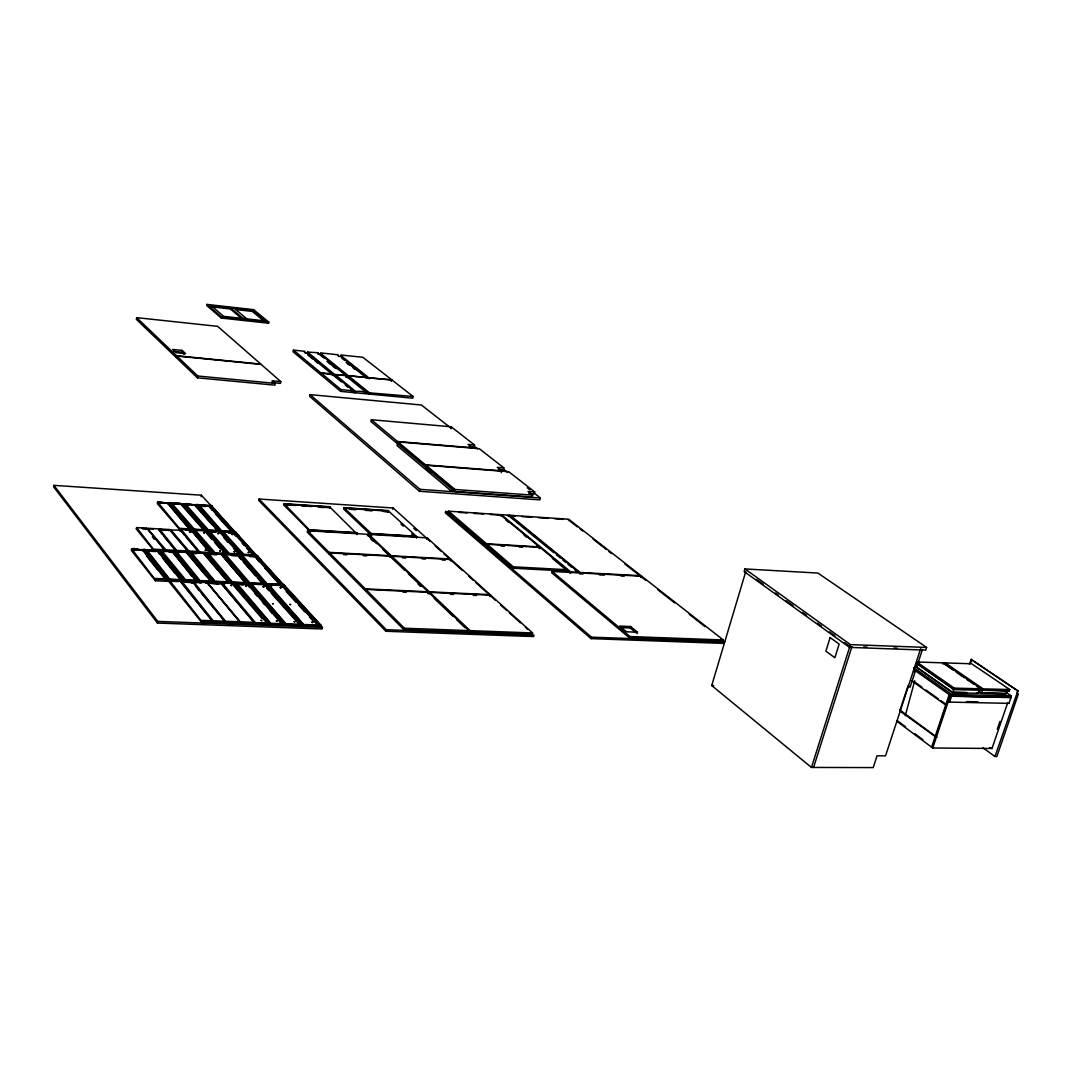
<?xml version="1.0" encoding="UTF-8"?>
<svg xmlns="http://www.w3.org/2000/svg" width="1072" height="1072" viewBox="0 0 1072 1072"><rect width="100%" height="100%" fill="white"/><g stroke="black" fill="none" stroke-linecap="round" stroke-linejoin="round"><path stroke-width="1.5" d="M308.321 353.345C299.959 351.83 309.741 354.229 307.476 352.018L335.496 375.187L332.709 375.401M345.546 376.661L348.521 376.942L349.124 375.857L392.097 380.091L413.135 396.493L412.72 398.194L340.668 391.374L320.742 374.798L321.131 373.096L332.869 374.664M369.036 377.893L391.695 379.769L391.28 381.444M238.734 535.96L201.402 495.197L53.881 485.348L53.6 486.809L157.41 623.046L322.042 628.969L322.417 627.388L286.224 587.858M136.68 317.647L136.332 319.335L176.17 357.485L176.545 355.73L136.68 317.647L217.656 326.344L260.791 364.091L176.545 355.73M142.067 549.413C143.862 551.517 133.906 547.283 131.642 548.864L131.32 550.392L155.36 580.756L169.363 581.399M134.978 550.445L132.003 550.284L131.642 548.864M164.552 551.624L164.619 549.775L146.784 528.201L136.667 527.612L136.104 528.804L154.247 551.075M132.003 550.284L132.164 549.521L142.603 550.07L165.651 579.751L163.627 577.232M273.373 382.717L280.422 383.387L280.824 381.632L261.153 364.426L176.88 356.051L176.518 357.82L197.409 377.826L274.861 385.156L275.263 383.387L272.355 380.828L271.966 382.583M184.103 354.309L181.811 352.152L182.173 350.41L172.672 349.445L176.076 352.688L185.617 353.639L182.173 350.41M146.207 529.38L146.368 528.643L142.04 528.389M142.295 528.697L146.636 528.952L146.784 528.201M142.429 550.847L142.603 550.07M147.628 528.71L165.838 551.691L165.892 549.842L147.628 528.71L153.376 529.045M145.417 550.686L143.728 550.593L143.621 549.494C145.846 547.953 145.39 552.187 145.846 550.244L143.996 550.928L167.245 579.831L169.711 579.818L169.175 581.949L201.71 622.39L212.671 622.792L212.551 621.599L201.59 621.197L169.805 580.729L169.631 581.52L144.157 550.15M143.728 550.593L143.621 549.494M144.988 551.115L145.31 549.588M149.678 550.901L157.075 551.303L157.236 550.539L146.609 549.655L146.288 551.182L156.458 563.805M146.609 549.655L146.985 551.075L147.145 550.311L157.504 550.861L180.913 580.461M167.272 502.755C168.961 504.698 159.715 500.704 157.611 502.125L157.303 503.572L180.431 530.479M167.795 503.331L189.945 529.689L167.795 503.331L158.12 502.714L157.959 503.438L157.611 502.125M154.408 550.311L136.667 527.612M165.879 530.064L159.205 529.689L159.366 528.938L169.376 529.514L169.215 530.265L158.951 529.367L161.885 533.816M206.95 304.421L206.735 305.48L221.314 318.049L268.563 323.221L268.804 322.149L253.595 309.661L206.95 304.421L221.542 316.977L268.804 322.149M157.504 550.861L159.393 554.13M158.509 550.284L158.616 551.383L158.509 550.284C160.72 548.757 160.264 552.964 160.733 551.035L158.884 551.705L182.495 580.528L184.96 580.528L184.612 582.096M170.394 503.961L168.827 503.853L168.719 502.835C170.783 501.428 170.368 505.354 170.796 503.532L169.081 504.148L191.432 529.782L193.737 529.756L193.416 531.23M168.827 503.853L168.719 502.835M211.224 305.708L223.633 316.347L265.427 320.943L252.55 310.344L211.224 305.708L210.996 306.78L230.828 308.991M169.979 504.389L170.287 502.942M197.409 377.826L197.784 376.017L176.88 356.051M132.164 549.521L155.239 579.604L155.413 578.813L166.093 579.309L166.214 580.448L167.982 579.738M171.493 503.023L171.185 504.456L194.648 531.297L194.97 529.823L172.002 503.612C169.054 504.095 181.758 501.026 181.208 504.644M161.47 550.445L161.148 551.973L185.938 582.15L186.273 580.582L162.019 551.102C158.884 550.164 174.039 552.469 171.761 550.995M155.36 580.756L155.413 578.813M168.8 530.694L168.961 529.957M199.137 552.683L180.592 530.171L170.207 530.024L214.655 582.351L214.829 581.573L213.127 581.493L213.261 582.619L213.127 581.493M180.94 504.363L181.101 503.639M221.314 318.049L221.542 316.977M166.093 579.309L166.214 580.448M191.901 576.16L172.311 551.651L162.019 551.102M184.196 504.845L184.089 503.827L182.535 503.733C181.664 505.059 184.96 505.542 184.612 504.416L182.897 505.033L205.556 530.6L207.861 530.573L207.526 532.047M182.642 504.738L182.535 503.733M157.41 623.046L157.758 621.412L53.881 485.348M167.245 579.831L167.42 579.041L169.148 579.121L169.255 580.26L169.43 579.47L167.701 579.389L167.808 580.528M173.289 551.075L173.409 552.16L173.289 551.075C175.5 549.547 175.031 553.742 175.513 551.812L173.677 552.495L197.637 581.225L200.089 581.225L199.754 582.793M183.781 505.274L184.089 503.827M174.629 552.683L174.964 551.155M194.836 504.523C196.524 506.466 187.386 502.5 185.295 503.907L184.974 505.341L208.759 532.127L209.08 530.653L185.804 504.497L185.657 505.207L188.833 505.421M158.12 502.714L180.324 529.421L180.485 528.684L190.374 529.26L190.494 530.318L191.968 530.399L191.861 529.354L191.968 530.399M185.657 505.207L185.295 503.907M180.002 531.337L180.485 528.684M146.877 549.99L176.25 551.477L158.12 528.858L148.043 528.282M186.555 552.857L186.448 551.772L176.237 551.222L175.915 552.75L184.29 562.787M173.61 580.461L170.582 580.314L147.145 550.311M176.237 551.222L176.625 552.643L176.786 551.879L186.997 552.428L211.104 581.855M191.097 530.091L210.487 553.286L191.097 530.091L181.195 529.514L181.155 531.31L184.29 534.955M170.582 580.314L170.756 579.537L181.369 580.019L181.476 581.158L183.071 581.225L182.95 580.099L183.071 581.225M159.366 528.938L177.537 551.544M190.494 530.318L190.374 529.26M197.918 505.729L196.364 505.622L196.256 504.617C198.307 503.224 197.891 507.11 198.333 505.301L196.632 505.917L219.586 531.417L196.792 505.207M196.364 505.622L196.256 504.617M186.448 551.772L186.287 552.522L188.082 552.938L197.342 553.42M191.432 529.782L169.242 503.425M181.369 580.019L181.476 581.158M187.56 552.844L187.613 550.995L169.376 529.514M197.503 506.145L197.811 504.711M192.585 530.184L212.001 553.366L192.585 530.184L194.179 530.278L213.797 552.71L213.181 553.889M209.924 617.794L214.038 622.832L224.946 623.234L224.999 621.237L192.317 581.761L181.758 581.279L181.128 582.498L207.874 615.274M187.814 552.603L187.975 551.852C190.173 550.338 189.704 554.519 190.186 552.589L188.364 553.259L212.671 581.922L215.124 581.922L214.775 583.476L205.636 583.061M188.082 552.938L188.257 552.174L224.906 554.05L222.467 551.316M170.796 503.532L193.295 530.184L193.456 529.447L191.861 529.354M182.495 580.528L159.058 550.941M188.833 552.911L188.886 551.062L170.622 529.595M208.584 506.413L208.477 505.408L198.99 504.791L198.682 506.225L221.676 531.725M198.99 504.791L199.365 506.091L205.69 506.493M201.094 496.604L201.402 495.197M191.205 531.149L194.3 531.323L194.179 530.278M199.365 506.091L199.526 505.381L209.013 505.984L232.075 532.154M189.302 553.46L189.623 551.933M184.21 580.609L160.733 551.035M195.412 530.345L195.372 532.127L214.427 553.956L215.057 552.777L195.412 530.345L205.248 530.921L225.066 553.299L224.584 555.309L237.756 570.224M203.559 552.683C205.502 554.894 193.121 550.365 190.896 552L190.575 553.527L216.075 583.543L219.318 583.691M196.042 553.675L191.285 553.42L191.459 552.656L204.136 553.326L228.617 582.659L203.961 554.09M246.667 319.979L246.908 318.907L234.232 308.294M191.687 582.98L191.861 582.19L187.332 581.989M187.627 582.337L192.156 582.552L192.317 581.761M209.013 505.984L212.176 510.339M263.9 320.957L252.309 311.403L252.55 310.344M193 583.034L193.174 582.257L201.375 582.632M194.689 529.514L204.524 530.091L204.631 531.136L206.105 531.216L205.985 530.171L206.105 531.216M211.546 506.6L210.005 506.493L209.898 505.488C211.934 504.121 211.519 507.994 211.961 506.172L210.273 506.788L233.522 532.235L210.434 506.078M204.631 531.136L204.524 530.091M210.005 506.493L209.898 505.488M201.335 593.097L226.299 623.288L239.847 623.783L239.887 621.787L206.775 582.431L193.174 582.257M181.195 529.514L200.116 552.428M253.354 310.706L253.595 309.661M205.556 530.6L183.057 504.322M211.117 507.016L211.439 505.595M206.722 531.002L226.393 554.13L206.722 531.002L208.316 531.096L227.733 553.889M196.055 581.158L172.311 551.651M184.612 504.416L207.419 531.002L207.579 530.265L205.985 530.171M198.213 581.922L198.092 580.796L198.213 581.922L196.645 581.855L196.524 580.729L185.992 580.233M196.645 581.855L196.524 580.729M205.368 531.967L208.424 532.141L208.316 531.096M197.637 581.225L173.838 551.732M209.536 531.163L229.435 553.541L228.805 554.706L209.375 531.9L209.536 531.163L219.304 531.739L239.378 554.063L239.002 555.631L240.905 556.033L241.066 555.283L239.284 555.953L264.757 584.334L267.209 584.334L266.848 585.861L263.658 585.714M204.913 553.514L205.074 552.763L207.003 553.165L206.829 553.929L203.399 553.433M205.194 553.835L205.074 552.763M175.513 551.812L199.633 581.654L199.807 580.877L198.092 580.796M205.65 553.407L230.172 582.739L205.65 553.407L207.285 553.5L231.847 582.806M176.786 551.879L200.946 581.721L201.107 580.944L211.573 581.426L211.693 582.552L213.261 582.619M206.387 554.358L206.722 552.844M201.107 580.944L201.054 582.846L186.394 565.292M220.537 553.581C222.494 555.778 210.192 551.276 207.981 552.911L207.646 554.425L219.532 568.133M216.236 554.733L208.383 554.318L207.981 552.911M208.383 554.318L208.544 553.567L221.113 554.237L245.997 583.463M206.775 582.431L206.306 582.86M185.804 504.497L195.359 505.113L218.125 531.337L214.842 527.692M208.799 530.345L218.567 530.908L218.675 531.953L220.135 532.047L220.028 531.002L220.135 532.047M218.675 531.953L218.567 530.908M207.606 582.913L241.187 623.824L254.627 624.319L254.493 623.14L241.053 622.644L207.606 582.913L220.939 583.865L221.113 583.088L208.075 582.485M219.304 531.739L219.425 532.784L220.886 532.864M241.642 555.175L242.486 554.224L222.346 531.913L220.765 531.819L240.785 554.961L238.868 554.559L239.002 555.631M221.167 531.511L198.333 505.301M221.435 531.819L221.609 531.096L220.028 531.002M201.71 622.39L201.59 621.197M221.556 532.864L221.609 531.096M229.113 532.275L222.654 531.9L199.526 505.381M211.573 581.426L211.693 582.552M222.654 531.9L222.815 531.163L232.517 531.725L232.637 532.771L234.085 532.851L233.964 531.819L234.085 532.851M222.775 532.931L222.815 531.163M212.671 581.922L212.832 581.145M223.566 531.98L223.512 533.762L243.089 555.47L243.719 554.291L223.566 531.98L233.267 532.556L253.595 554.827L243.719 554.291M221.113 554.237L243.826 580.984M220.819 582.632L215.954 582.418L191.459 552.656M223.793 554.827L222.159 554.733L222.051 553.661C224.222 552.174 223.753 556.301 224.249 554.398L222.453 555.068L247.538 583.543L249.99 583.53L249.642 585.071L246.426 584.923M215.954 582.418L216.129 581.627L229.1 582.23L229.22 583.356L230.775 583.423L230.654 582.31L230.775 583.423M222.159 554.733L222.051 553.661M216.075 583.543L216.129 581.627M223.338 555.256L223.673 553.742M231.271 555.216L237.502 555.551C238.131 551.651 222.092 554.881 225.495 554.465L237.971 555.122L263.23 584.267L257.709 578.089M212.551 621.599L180.431 581.212L169.805 580.729M232.517 531.725L232.637 532.771M255.645 623.984L222.065 584.709L222.118 582.806L232.477 583.275L267.022 623.154L266.834 623.958L255.833 623.18L255.645 623.984L269.662 624.507L269.849 623.703L260.416 623.355M235.572 536L233.267 532.556M225.133 622.43L214.226 622.028L181.758 581.279M214.038 622.832L214.226 622.028M246.547 548.033L253.139 555.242L256.503 555.725L236.282 532.73L234.714 532.637L254.908 555.644L257.468 555.845L257.588 556.917L257.762 556.167L252.804 555.979M235.09 532.328L211.961 506.172M235.371 532.637L235.532 531.9L233.964 531.819M235.492 533.668L235.532 531.9M236.121 533.454L236.282 532.73M229.1 582.23L229.22 583.356M237.796 555.872L237.971 555.122M232.155 583.155L232.329 582.377L230.654 582.31M232.276 584.28L232.329 582.377M208.544 553.567L233.441 583.222L233.616 582.444L246.48 583.034L246.614 584.16L248.141 584.227L248.021 583.114L248.141 584.227M233.616 582.444L233.575 584.334L228.175 578.103M234.031 583.356L268.442 624.011L270.171 624.078L270.358 623.274L235.706 583.423L234.031 583.356L268.63 623.207L270.358 623.274M240.155 556.14L240.49 554.639L238.868 554.559M240.61 555.711L240.865 554.144L220.765 531.819M240.021 622.966L226.487 622.47L193.643 581.828M226.299 623.288L226.487 622.47M249.575 556.18L254.211 556.435L254.386 555.685L241.723 554.706L241.388 556.207L256.985 573.547M235.706 583.423L235.84 584.548L232.302 584.052M241.723 554.706L242.138 556.1L242.312 555.35L254.68 556.006L280.328 585.057L264.61 567.825M259.009 499.043L258.7 500.423L385.88 631.261L533.575 636.567L533.99 635.08L386.268 629.706L259.009 499.043L393.156 507.994L430.22 541.44M293.42 350.102L293.045 351.763L320.354 374.476L320.742 372.775L293.42 350.102L304.944 351.321L304.234 352.045M246.48 583.034L246.614 584.16M249.562 587.523L247.297 583.959L236.657 583.369M247.538 583.543L222.614 554.304M254.091 555.363L254.211 556.435M258.995 561.674L254.68 556.006M254.908 555.644L234.714 532.637M248.825 584.039L283.691 624.574L285.407 624.641L285.594 623.837L250.5 584.106L248.825 584.039L283.879 623.77L285.594 623.837M224.249 554.398L249.508 583.959L249.682 583.195L248.021 583.114M257.468 555.845L255.565 555.443L255.699 556.515L257.293 556.596M255.699 556.515L255.86 555.765M256.154 556.087L281.829 585.124L255.994 556.837L256.208 555.403M241.187 623.824L241.053 622.644M225.495 554.465L250.781 584.012L250.969 583.248L263.712 583.838L263.846 584.95L265.374 585.017L265.24 583.905L265.374 585.017M250.5 584.106L250.446 585.995M256.824 557.011L257.173 555.524M250.969 583.248L250.915 585.138L247.632 581.413M289.681 624.427L302.813 624.909L302.626 625.713L286.211 625.11L286.398 624.306L299.879 625.164L300.066 624.373L264.543 584.763L251.773 584.173L251.732 586.062L253.89 588.501M254.493 623.14L221.113 583.088M263.538 584.602L263.712 583.838M264.543 584.763L264.677 585.875L266.204 585.942M264.757 584.334L239.458 555.202M256.154 623.556L222.118 582.806M289.453 505.327L284.589 505.006L284.75 504.309L330.136 507.297L329.975 507.981L329.546 506.734L284.174 503.746L283.866 505.126L309.285 530.694M284.589 505.006L284.174 503.746M265.896 585.593L266.07 584.83L301.634 624.427L303.336 624.494L303.148 625.284L301.446 625.217L265.896 585.593L267.853 586.022M241.066 555.283L266.714 584.749L266.888 583.985L265.24 583.905M451.486 428.505L421.417 405.002L310.076 394.63L309.674 396.399L419.447 491.271L539.913 499.874L540.409 497.984L533.869 492.879M242.312 555.35L267.987 584.816L268.161 584.039L280.81 584.629L280.944 585.741L282.459 585.808L282.325 584.696L282.459 585.808M267.544 585.674L267.719 584.91L265.065 584.682M268.161 584.039L268.121 585.928L259.21 576.012M273.32 591.704L268.951 586.84L268.992 584.964L281.655 585.553L317.687 625.016L317.5 625.807L304.126 624.963L303.939 625.753L320.22 626.356L320.407 625.566L317.5 625.807M268.442 624.011L268.63 623.207M247.297 583.959L282.11 624.507L285.072 624.266L284.884 625.056L270.988 624.547L271.176 623.743L280.261 624.078M282.11 624.507L271.497 624.118L237.006 583.49L236.952 585.379L270.988 624.547M280.81 584.629L280.944 585.741M281.655 585.553L281.789 586.652L283.303 586.732M283.169 585.62L319.054 625.874L320.93 625.137L284.804 585.687L283.169 585.62L319.242 625.083L320.93 625.137M257.762 556.167L283.785 585.54L283.959 584.776L282.325 584.696M284.804 585.687L284.938 586.799M338.404 356.44L340.856 356.346L340.95 355.02L362.845 357.284L391.695 379.769M283.691 624.574L283.879 623.77M307.57 530.72L307.235 532.141L328.689 553.809L329.037 552.348L307.57 530.72L367.669 534.312L390.154 555.698L389.806 557.132M340.668 391.374L341.07 389.645L321.131 373.096M286.733 624.681L251.773 584.173M315.275 531.149L310.304 530.854L284.75 504.309M310.304 530.854L310.478 530.144L356.815 532.918L356.788 534.62M310.438 531.859L310.478 530.144M353.157 392.566L350.531 390.181M301.446 625.217L301.634 624.427M329.225 508.115L329.546 506.734M304.461 625.338L268.992 584.964M329.56 552.871L329.211 554.331L364.909 590.364L365.284 588.863L329.56 552.871L390.704 556.221L428.076 591.771L427.701 593.245M343.978 507.686L343.643 509.053L371.515 535.504L371.863 534.097L343.978 507.686L388.037 510.594L388.493 511.826L388.654 511.156L344.568 508.249M319.054 625.874L319.242 625.083M371.354 419.728L370.925 421.524L397.002 443.352L397.457 441.503L371.354 419.728L451.178 426.777L474.534 445.001L474.079 446.796L469.241 446.381M330.136 507.297L356.641 533.628L356.815 532.918M367.321 535.719L367.669 534.312M450.213 560.428L450.575 559.008L427.125 537.863L368.795 534.379L368.446 535.786L376.741 543.665M498.426 469.308L503.358 469.697L503.84 467.861L479.251 448.672L397.913 441.892L397.069 445.59L429.189 472.538L429.671 470.635L397.471 443.741L399.454 443.902L431.641 470.796L431.172 472.685M365.833 589.426L365.472 590.927L403.943 629.76L468.491 632.118L468.893 630.591L428.666 592.334L365.833 589.426L404.332 628.219L468.893 630.591M387.716 511.947L388.037 510.594M392.821 509.334L393.156 507.994M368.795 534.379L391.293 555.765L390.945 557.199L382.65 549.306M489.703 596.099L490.092 594.638L451.138 559.53L391.843 556.288L391.494 557.708L404.76 570.344M419.447 491.271L419.929 489.328L310.076 394.63M425.437 467.137L425.906 465.261L508.798 471.734L534.714 491.954L534.218 493.83L528.858 493.442M385.88 631.261L386.268 629.706M430.153 471.05L429.684 472.953L451.446 491.204L453.443 491.351L453.938 489.422L432.137 471.198L430.153 471.05L451.928 489.274L453.938 489.422M416.499 538.184L416.526 536.496L371.542 533.802M450.736 428.532L451.178 426.777M403.943 629.76L404.332 628.219M426.777 539.243L427.125 537.863M450.615 511.826L445.657 511.505L445.322 512.818L591.02 638.631L724.257 643.428M451.446 491.204L451.928 489.274M448.605 511.183L448.27 512.51L486.152 545.125L486.514 543.772L448.605 511.183L500.249 514.64L539.417 546.894L539.055 548.248M428.291 593.808L428.666 592.334M425.906 465.261L454.93 489.489L454.448 491.418L532.194 497.019L532.69 495.13L528.014 491.458L534.714 491.954M428.88 593.298L429.256 591.824L391.843 556.288M429.457 593.861L429.832 592.387L490.695 595.188L532.57 632.949L532.168 634.436L469.697 632.158L470.099 630.644L429.832 592.387M450.776 560.937L451.138 559.53M501.214 472.658L501.696 470.809L497.261 467.338L503.84 467.861M487.077 544.254L486.715 545.621L512.965 568.214L566.74 571.081L567.115 569.714L540.007 547.377L487.077 544.254L513.341 566.82L567.115 569.714M500.919 516.021L501.254 514.707L509.106 515.23L579.054 572.421L570.867 571.992L501.254 514.707M508.771 516.543L509.106 515.23M640.654 577.071L641.043 575.718L568.669 519.223L510.111 515.297L509.776 516.61L553.809 552.656M490.319 596.648L490.695 595.188M512.965 568.214L513.341 566.82M539.645 548.73L540.007 547.377M905.304 715.707L914.711 680.733M552.147 571.47L551.772 572.85L629.612 638.001L722.903 641.404L723.332 639.971L641.672 576.227L552.147 571.47L630.028 636.54L723.332 639.971M570.867 571.992L570.492 573.373L552.455 558.499M591.02 638.631L591.436 637.157L445.657 511.505M641.297 577.567L641.672 576.227M635.91 632.708L630.189 627.978L630.604 626.53L619.629 626.102L626.45 631.797L637.465 632.212L637.049 633.659M629.612 638.001L630.028 636.54M744.933 568.937L744.156 571.537L849.547 647.381L925.699 650.128L926.583 647.434L817.923 573.064L744.933 568.937L850.431 644.62L926.583 647.434M920.54 649.016L885.539 755.867L877.043 755.814L873.198 767.579L811.45 767.445L711.714 685.544L745.75 571.617M811.45 767.445L850.431 644.62M813.568 767.445L851.959 646.523M899.81 710.843L908.011 685.839M943.105 664.265L943.574 662.871L981.362 688.814L980.88 690.247L953.758 689.564L917.056 663.903M976.471 686.067L982.609 690.288L1009.261 690.958L1009.757 689.537L971.621 663.782L945.276 662.925L944.821 664.318L953.611 670.362M949.202 694.562L931.622 747.184L933.498 747.599M935.896 736.357L946.241 705.416M1007.586 703.018L991.989 748.47L932.734 748.001L950.328 695.366M1011.231 695.849L951.789 694.455L951.266 696.023L1010.695 697.39L1011.231 695.849L1005.844 692.19M949.578 702.093L951.547 696.224L1010.99 697.591L1009.007 703.366L949.578 702.093L948.358 701.235M921.92 666.73L917.927 663.93L916.748 667.521L952.673 692.726L954.241 688.13L981.362 688.814M969.41 664.117L971.299 659.441L1017.891 690.797L1016.779 694.482L1018.4 693.892L996.893 756.484L994.977 756.484L982.93 747.774M971.299 659.441L970.696 663.22M979.259 689.698L978.026 693.329L952.673 692.726M978.79 691.561L981.483 693.41L983.091 688.867L1009.757 689.537M1007.653 690.422L1006.42 694.013L981.483 693.41M997.241 729.255L999.935 721.416M994.977 756.484L1017.891 690.797M331.784 374.704L332.548 374.007L320.742 372.775M369.317 378.858L369.411 378.121M337.653 355.381L338.323 354.819L320.796 352.929L320.595 354.309L317.701 354.028M345.733 376.245L346.336 375.589L335.389 374.811L355.73 391.521M366.048 377.867L366.637 377.371L348.44 375.803L349.351 376.607L348.802 377.264L369.277 393.772L369.679 392.995L348.963 376.312M341.07 389.645L352.929 390.771C350.45 392.325 357.231 393.531 355.623 391.481C362.095 390.744 365.431 392.312 369.157 393.786M317.567 353.211L318.156 352.728L307.731 352.112M366.383 392.553L346.055 376.058M307.316 352.956L334.946 375.615M317.794 353.103L324.24 358.249M935.722 736.893L900.091 711.098M966.515 701.624L978.066 701.879M951.976 695.393L961.879 695.634M999.841 696.519L1009.744 696.746L1010.99 697.591M907.85 687.768L909.029 686.469L910.061 687.232L915.314 671.26L913.585 671.541L914.376 667.843M953.008 689.041L964.988 689.35M981.845 689.765L982.702 689.792M984.377 689.832L1009.261 690.958M711.714 685.544L713.738 685.584M917.927 667.95L952.66 692.311L967.038 692.592M986.186 693.061L1005.013 693.517M952.66 692.311L965.805 692.633M976.82 692.887L1005.214 693.584M914.456 667.575L915.649 666.288L916.681 667.052L922.456 649.498L920.406 649.431M918.476 662.054L943.574 662.871M201.764 620.38L212.725 620.782M214.092 620.835L224.999 621.237M226.353 621.291L239.887 621.787M241.24 621.84L254.68 622.336M256.342 622.752L267.022 623.154M271.685 623.328L282.284 623.716M286.907 623.891L300.066 624.373M304.649 624.534L317.687 625.016M470.099 630.644L532.57 632.949M213.918 621.639L224.812 622.041M226.179 622.095L239.713 622.591M304.126 624.963L310.639 625.204M201.898 621.572L212.859 621.974M241.374 623.02L254.814 623.515M863.67 646.952L867.007 647.073M893.78 648.051L897.117 648.171M157.758 621.412L322.417 627.388M591.436 637.157L724.685 642.007L720.746 638.925M620.795 627.616L630.189 627.978M155.132 578.465L165.812 578.96M170.475 579.175L181.074 579.671M182.669 579.751L184.384 579.831M185.697 579.885L196.23 580.381M197.811 580.448L199.513 580.528M200.826 580.595L211.278 581.078M215.834 581.292L228.792 581.882M230.346 581.962L232.021 582.042M233.321 582.096L246.171 582.699M247.712 582.766L249.374 582.846M250.66 582.9L263.404 583.49M264.931 583.57L266.58 583.637M267.853 583.704L280.502 584.294M282.016 584.361L283.651 584.428M182.95 580.099L184.96 580.528M155.695 579.175L166.374 579.671M170.301 579.965L181.65 580.367M186.273 580.582L196.806 581.078M201.402 581.292L211.867 581.774M215.66 582.069L229.395 582.578M230.949 582.659L232.624 582.726M233.924 582.793L246.788 583.382M251.263 583.597L264.02 584.186M268.469 584.387L281.132 584.977M282.646 585.044L283.959 584.776M365.284 588.863L428.076 591.771M429.256 591.824L490.092 594.638M167.527 580.18L169.255 580.26M191.834 581.292L196.35 581.506M212.966 582.27L214.655 582.351M169.349 581.158L178.448 581.587M221.944 583.583L224.906 583.717M241.24 584.468L247.109 584.736M268.817 585.727L271.98 585.875M187.466 582.23L196.685 582.645M239.994 584.629L243.21 584.776M280.757 586.505L283.919 586.652M402.911 592.106L406.221 592.267M450.253 594.277L453.536 594.437M473.261 595.335L476.558 595.496M211.171 583.423L217.683 583.717M247.418 585.084L250.62 585.232M154.314 549.226L164.619 549.775M165.892 549.842L176.143 550.392M177.429 550.459L187.613 550.995M188.886 551.062L199.03 551.611M200.571 552L210.648 552.536M212.162 552.616L213.797 552.71M215.057 552.777L225.066 553.299M226.567 553.38L228.189 553.474M229.435 553.541L239.378 554.063M240.865 554.144L242.486 554.224M255.082 554.894L256.677 554.988M154.14 549.99L164.445 550.539M165.731 550.606L175.982 551.142M181.624 551.45L187.453 551.758M188.726 551.825L198.856 552.361M210.206 552.964L211.707 553.045M224.611 553.728L226.112 553.809M240.409 554.572L239.217 554.814M641.043 575.718L580.099 572.488L510.111 515.297M131.896 549.186L142.335 549.748M143.889 549.829L145.578 549.909M176.518 551.557L187.734 552.08M225.214 554.144L237.676 554.8M242.017 555.028L254.386 555.685M141.906 550.177L143.46 550.258M158.348 551.048L157.075 551.303M171.587 551.745L173.128 551.839M220.376 554.331L221.877 554.412M238.708 555.296L237.502 555.551M131.735 549.963L136.211 550.191M171.694 552L176.089 552.241M208.102 553.996L217.522 554.492M143.996 550.928L145.685 551.008M149.946 551.236L155.855 551.544M158.884 551.705L160.572 551.799M169.202 552.254L172.136 552.415M173.677 552.495L175.339 552.576M188.364 553.259L190.025 553.353M205.476 554.17L207.124 554.251M222.453 555.068L224.075 555.149M231.565 555.551L236.242 555.792M239.284 555.953L240.905 556.033M249.87 556.515L254.506 556.757M255.994 556.837L257.588 556.917M579.724 573.855L583.007 574.029M599.489 574.9L604.42 575.155M620.889 576.026L624.185 576.2M329.037 552.348L390.154 555.698M391.293 555.765L450.575 559.008M343.563 554.613L346.859 554.8M363.381 555.698L366.678 555.872M402.469 557.829L405.765 558.003M422.221 558.901L425.517 559.075M441.986 559.973L445.269 560.147M501.026 546.01L504.336 546.197M519.223 547.082L522.52 547.269M180.217 528.375L190.106 528.952M191.593 529.045L193.188 529.139M194.421 529.206L204.243 529.782L181.624 504.229L172.002 503.612M205.717 529.863L207.298 529.957M208.531 530.037L218.286 530.6M219.747 530.694L221.328 530.787M222.534 530.854L232.235 531.417M233.683 531.511L235.25 531.591M180.753 528.992L190.655 529.568M194.97 529.823L204.792 530.399M209.08 530.653L218.835 531.216M220.296 531.31L221.877 531.404M222.373 531.591L232.798 532.034M234.245 532.127L235.813 532.208M185.268 529.715L190.213 529.997M191.7 530.091L193.295 530.184M205.824 530.908L207.419 531.002M192.424 530.921L194.019 531.015M206.561 531.739L208.156 531.833M209.375 531.9L215.887 532.288M228.256 532.998L233.106 533.28M233.388 533.588L236.403 533.762M190.883 531.873L194.139 532.06M310.17 529.836L356.507 532.623M371.234 533.508L416.204 536.201L388.654 511.156M310.009 530.546L357.123 533.213M371.863 534.097L416.847 536.791M326.853 531.846L333.472 532.235M345.063 532.931L351.683 533.32M381.377 535.102L386.362 535.397M398.034 536.094L404.693 536.496M486.514 543.772L539.417 546.894M157.865 502.42L167.527 503.036M168.974 503.13L170.542 503.237M171.748 503.317L181.356 503.934M182.803 504.028L184.357 504.121M185.55 504.202L195.091 504.818M196.524 504.912L198.065 505.006M199.258 505.086L208.745 505.689M210.166 505.783L211.707 505.89M167.125 503.465L168.572 503.559M194.675 505.234L196.109 505.327M208.316 506.118L209.737 506.212M157.705 503.143L160.934 503.344M171.6 504.028L176.398 504.336M185.389 504.925L188.578 505.126M200.692 505.904L205.422 506.212M169.081 504.148L170.649 504.255M182.897 505.033L184.464 505.14M196.632 505.917L198.186 506.011M210.273 506.788L211.814 506.895M458.896 512.389L467.178 512.939M473.797 513.381L483.727 514.037M490.346 514.48L500.289 515.15M506.909 515.592L515.19 516.141M521.809 516.583L531.739 517.24M538.358 517.682L548.301 518.352M554.921 518.794L563.189 519.344M284.455 504.028L329.841 507.016M344.273 507.967L388.345 510.875M284.308 504.724L295.644 505.461M302.13 505.89L305.373 506.105M308.615 506.319L311.858 506.533M318.33 506.962L328.059 507.592M350.638 509.079L355.529 509.401M365.324 510.044L371.863 510.473M383.28 511.237L388.185 511.558M302.411 506.172L305.654 506.386M318.625 507.244L323.489 507.565M349.298 509.254L355.837 509.682M365.632 510.326L372.158 510.754M383.588 511.505L388.493 511.826M419.929 489.328L540.409 497.984M454.93 489.489L532.69 495.13M429.671 470.635L431.641 470.796M501.696 470.809L425.423 464.859L397.913 441.892M397.457 441.503L472.283 447.748L468.075 444.451L474.534 445.001M272.355 380.828L280.824 381.632M197.784 376.017L275.263 383.387M413.135 396.493L369.505 392.848M346.109 377.009L349.258 377.317M346.511 377.331L349.74 377.652M173.892 351.348L181.811 352.152M226.607 317.781L229.823 318.143M236.255 318.84L239.471 319.188M245.903 319.898L249.106 320.247M255.538 320.957L258.754 321.305M221.194 307.101L224.41 307.463M238.882 309.084L243.706 309.62M248.53 310.17L251.746 310.532M235.786 309.553L252.309 311.403M348.722 376.031L320.635 353.385M340.789 355.462L367.91 377.009M970.977 659.427L1017.583 690.783M1007.76 702.522L1009.007 703.366M945.276 662.925L983.091 688.867M956.291 672.211L964.358 677.759M967.051 679.608L973.778 684.217M980.116 689.725L980.88 690.247M978.79 691.092L981.456 693.008M916.801 662L954.241 688.13M924.587 668.593L932.573 674.167M935.24 676.03L943.239 681.618M945.893 683.48L953.892 689.068M913.599 667.601L951.789 694.455M913.706 669.571L951.547 696.224M913.813 681.377L921.92 687.152M925.967 690.033L938.134 698.689M940.841 700.619L946.241 704.465M911.709 680.774L945.718 705.001M756.564 579.403L763.318 584.253M775.485 593.004L778.192 594.947M786.299 600.776L793.052 605.64M802.513 612.434L806.573 615.355M817.387 623.127L821.447 626.048M829.554 631.877L834.954 635.763M844.428 642.57L849.828 646.456M990.863 747.666L991.989 748.47M990.233 747.666L990.796 748.068L989.59 747.653M899.515 709.731L936.941 737.308M897.545 720.826L905.532 726.776M914.858 733.717L922.845 739.667M896.782 721.201L932.734 748.001M473.717 445.872L477.643 448.94M503.8 469.375L507.726 472.444M527.33 487.773L529.943 489.81M568.16 519.679L577.366 526.875M579.992 528.925L582.632 530.988M593.151 539.203L606.31 549.494M608.936 551.544L611.563 553.594M624.721 563.885L645.759 580.327M657.605 589.573L674.703 602.946M689.175 614.243L704.961 626.584M340.628 356.386L367.696 377.947M341.941 358.276L344.514 360.326M348.373 363.395L366.383 377.759M346.189 362.323L350.048 365.405M352.621 367.455L355.194 369.518M347.301 363.341L349.874 365.391M320.488 354.309L348.4 376.942M328.045 361.331L346.055 375.388L334.987 374.476L335.898 375.28L335.335 375.95L355.502 392.486M328.447 362.323L336.045 368.487M327 361.277L330.792 364.359M333.338 366.423L335.871 368.473M556.408 554.773L560.294 557.949M562.88 560.066L565.467 562.197M568.066 564.314L571.952 567.49M574.538 569.607L577.125 571.738M308.495 354.832L329.801 372.332M332.695 374.718L341.499 381.954M345.278 385.049L347.784 387.113M307.637 354.792L312.649 358.906M315.155 360.969L317.674 363.033M258.432 314.873L260.965 316.964M264.771 320.099L268.563 323.221M506.064 520.268L508.651 522.386M524.101 535.129L526.687 537.26M536.992 545.755L539.564 547.872M630.604 626.53L637.465 632.212M426.214 468.544L428.693 470.608M243.21 318.505L230.587 307.878L230.359 308.937L241.723 318.518M435.152 545.889L441.329 551.464M443.808 553.701L462.34 570.425M468.504 575.999L473.449 580.448M475.928 582.686L489.515 594.947M491.981 597.171L495.693 600.521M500.624 604.983L506.801 610.544M509.28 612.782L520.389 622.819M525.334 627.267L527.813 629.505M413.819 528.308L416.284 530.546M400.901 523.967L403.313 526.164M411.702 533.802L414.1 536M408.378 573.788L421.644 586.411M434.187 598.364L453.134 616.387M456.685 619.763L464.967 627.656M370.872 539.095L373.244 541.347M418.067 584.066L420.465 586.357M242.125 539.672L261.354 560.669M264.744 564.381L283.973 585.379M215.485 513.97L228.751 528.509M242.165 543.209L244.362 545.621M286.211 591.503L296.153 602.41M298.364 604.836L304.997 612.112M309.419 616.963L313.841 621.8M233.709 546.358L235.894 548.797M267.719 584.91L303.336 624.494M275.504 594.143L303.939 625.753M195.198 505.823L212.671 525.267M223.753 537.608L228.081 542.432M233.508 548.462L236.751 552.08M238.909 557.105L241.12 559.571M243.331 562.05L255.498 575.624M266.848 588.3L269.032 590.739M271.216 593.164L299.879 625.164M181.463 504.939L204.082 530.519M206.427 533.173L211.774 539.216M214.99 542.847L220.336 548.891M241.039 573.949L245.434 578.92M257.119 592.159L261.434 597.037M264.663 600.695L270.05 606.806M273.28 610.464L277.594 615.341M280.824 619L286.211 625.11M254.935 593.62L257.079 596.072M262.452 602.169L264.596 604.608M269.97 610.718L272.114 613.157M221.69 570.626L226.004 575.61M233.709 585.66L262.144 618.517M186.367 537.38L199.955 553.179M190.896 552L191.285 553.42M190.186 552.589L214.534 581.225M186.836 553.179L205.824 575.624M163.949 536.281L176.331 551.075M196.122 586.813L199.245 590.592M152.331 536.804L154.368 539.27M162.462 557.896L174.763 572.93M170.756 579.537L170.703 581.453L158.495 566.324M145.846 550.244L169.148 579.121M146.475 555.872L157.571 569.701M248.168 552.402L248.945 552.603L248.262 552.361M234.741 551.812L233.951 551.638L234.741 551.812M220.43 551.035L219.639 550.874L220.43 551.075M311.778 622.309L312.609 622.551L311.778 622.309M206.025 550.271L205.221 550.137L206.025 550.271M294.157 621.653L294.988 621.894L294.197 621.613M289.936 604.42L290.753 604.648L289.963 604.38M276.375 620.983L277.219 621.224L276.415 620.956M272.489 603.683L273.306 603.925L272.596 603.643M261.112 620.407L261.957 620.648L261.153 620.38M830.143 637.599L825.882 651.173L834.847 657.739L839.148 644.098L830.143 637.599M232.503 534.526L231.74 534.325L232.503 534.526M217.737 533.508L218.5 533.709L217.79 533.494M204.404 532.891L203.613 532.73L204.404 532.891M190.213 532.074L189.449 531.873L190.213 532.074M280.998 587.791L280.181 587.644L280.998 587.791M263.029 586.786L263.833 587.014L263.029 586.786M246.52 586.223L245.729 585.995L246.52 586.223M230.869 585.325L231.673 585.553L230.869 585.325"/></g></svg>
